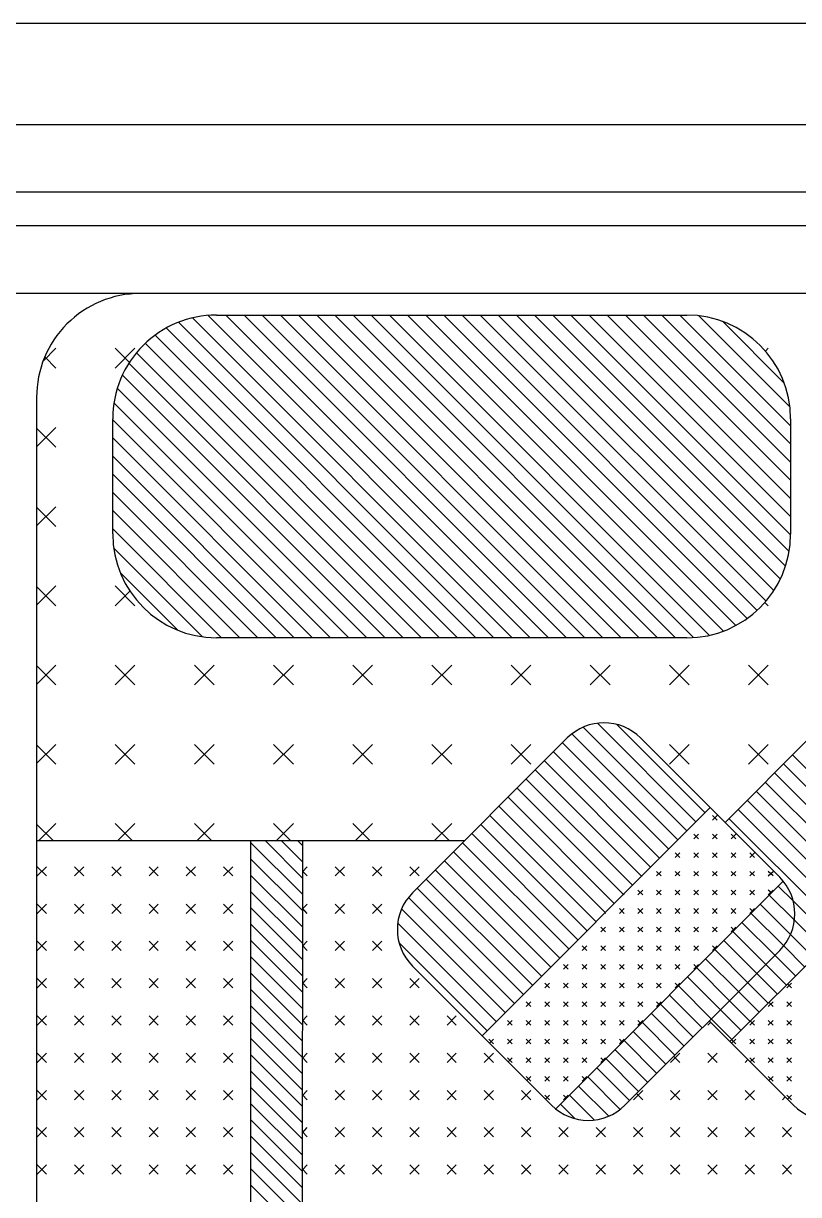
# Model space of a CAD drawing. Extents: x 877.3 to 905.5, y -378.9 to -356.4.
# Drawn here: x 884.573 to 885.262, y -369.585 to -368.545 of the extents above; entities that cross this region are included whole.
import ezdxf

# ---------------------------------------------------------------- set-up
doc = ezdxf.new("R2010")
doc.units = 0
doc.header["$LTSCALE"] = 0.01
doc.layers.get('0').update_dxf_attribs({"linetype": 'CONTINUOUS'})

msp = doc.modelspace()

# ---------------------------------------------------------------- linework, layer by layer
at = {"color": 7}
for p, q in [((885.6401, -368.5446), (883.6401, -368.5446)), ((885.6401, -368.6346), (883.6401, -368.6346)), ((885.6001, -368.6946), (883.6801, -368.6946)), ((885.6001, -368.7246), (883.6801, -368.7246)), ((885.6401, -368.7846), (883.6401, -368.7846)), ((885.8755, -368.7846), (884.6767, -368.7845)), ((885.0235, -369.0905), (884.737, -368.804)), ((884.7444, -368.8037), (885.1627, -368.8037)), ((885.0396, -369.0905), (884.7528, -368.8037)), ((885.0558, -369.0905), (884.769, -368.8037)), ((885.0719, -369.0905), (884.7851, -368.8037)), ((885.0881, -369.0905), (884.8013, -368.8037)), ((885.1042, -369.0905), (884.8174, -368.8037)), ((885.1204, -369.0905), (884.8336, -368.8037)), ((885.1365, -369.0905), (884.8497, -368.8037)), ((885.1527, -369.0905), (884.8659, -368.8037)), ((885.1686, -369.0903), (884.882, -368.8037)), ((885.1828, -369.0883), (884.8982, -368.8037)), ((885.1952, -369.0846), (884.9143, -368.8037)), ((885.2063, -369.0795), (884.9305, -368.8037)), ((885.2163, -369.0733), (884.9466, -368.8037)), ((885.2252, -369.0661), (884.9628, -368.8037)), ((885.2331, -369.0579), (884.9789, -368.8037)), ((885.24, -369.0486), (884.995, -368.8037)), ((885.2458, -369.0383), (885.0112, -368.8037)), ((885.2504, -369.0267), (885.0273, -368.8037)), ((885.2536, -369.0138), (885.0435, -368.8037)), ((885.2549, -368.9989), (885.0596, -368.8037)), ((885.2549, -368.9828), (885.0758, -368.8037)), ((885.2549, -368.9667), (885.0919, -368.8037)), ((885.2549, -368.9505), (885.1081, -368.8037)), ((885.2549, -368.9344), (885.1242, -368.8037)), ((885.2549, -368.9182), (885.1404, -368.8037)), ((885.2549, -368.9021), (885.1565, -368.8037)), ((885.2543, -368.8853), (885.1733, -368.8043)), ((884.9912, -369.0905), (884.7107, -368.81)), ((885.0073, -369.0905), (884.723, -368.8062)), ((885.2493, -368.8641), (885.1945, -368.8093)), ((884.9589, -369.0905), (884.6899, -368.8215)), ((884.975, -369.0905), (884.6997, -368.8152)), ((884.5903, -368.8446), (884.6017, -368.8332)), ((884.667, -368.8458), (884.6544, -368.8332)), ((884.6544, -368.8508), (884.672, -368.8332)), ((884.9427, -369.0905), (884.6811, -368.8288)), ((885.2326, -368.8358), (885.2351, -368.8332)), ((884.6017, -368.8508), (884.5918, -368.8409)), ((884.9266, -369.0905), (884.6733, -368.8372)), ((884.9104, -369.0905), (884.6665, -368.8465)), ((884.8943, -369.0905), (884.6608, -368.857)), ((884.5845, -368.8768), (884.5844, -370.5366)), ((884.8781, -369.0905), (884.6563, -368.8686)), ((884.862, -369.0905), (884.6533, -368.8817)), ((884.6522, -368.9982), (884.6522, -368.8959)), ((884.8458, -369.0905), (884.6522, -368.8968)), ((885.2549, -368.8959), (885.2549, -368.9983)), ((884.5845, -368.9208), (884.6017, -368.9036)), ((884.6017, -368.9212), (884.5845, -368.9041)), ((884.8297, -369.0905), (884.6522, -368.9129)), ((884.8135, -369.0905), (884.6522, -368.9291)), ((884.7974, -369.0905), (884.6522, -368.9452)), ((884.7813, -369.0905), (884.6522, -368.9614)), ((884.5845, -368.9911), (884.6017, -368.974)), ((884.6017, -368.9916), (884.5845, -368.9745)), ((884.7651, -369.0905), (884.6522, -368.9775)), ((884.749, -369.0905), (884.6522, -368.9937)), ((884.732, -369.0896), (884.653, -369.0106)), ((884.71, -369.0838), (884.6588, -369.0326)), ((884.5845, -369.0615), (884.6017, -369.0444)), ((884.6017, -369.062), (884.5845, -369.0448)), ((884.672, -369.062), (884.6544, -369.0444)), ((884.6544, -369.062), (884.6674, -369.049)), ((885.2351, -369.062), (885.2321, -369.059)), ((885.1627, -369.0905), (884.7444, -369.0905)), ((884.5845, -369.1319), (884.6017, -369.1148)), ((884.6017, -369.1324), (884.5845, -369.1152)), ((884.672, -369.1324), (884.6544, -369.1148)), ((884.6544, -369.1324), (884.672, -369.1148)), ((884.7424, -369.1324), (884.7248, -369.1148)), ((884.7248, -369.1324), (884.7424, -369.1148)), ((884.8128, -369.1324), (884.7952, -369.1148)), ((884.7952, -369.1324), (884.8128, -369.1148)), ((884.8832, -369.1324), (884.8656, -369.1148)), ((884.8656, -369.1324), (884.8832, -369.1148)), ((884.9536, -369.1324), (884.936, -369.1148)), ((884.936, -369.1324), (884.9536, -369.1148)), ((885.024, -369.1324), (885.0064, -369.1148)), ((885.0064, -369.1324), (885.024, -369.1148)), ((885.0944, -369.1324), (885.0768, -369.1148)), ((885.0768, -369.1324), (885.0944, -369.1148)), ((885.1648, -369.1324), (885.1472, -369.1148)), ((885.1472, -369.1324), (885.1648, -369.1148)), ((885.2351, -369.1324), (885.2176, -369.1148)), ((885.2176, -369.1324), (885.2351, -369.1148)), ((885.1708, -369.2539), (885.0832, -369.1663)), ((885.1788, -369.2458), (885.1004, -369.1674)), ((885.1546, -369.27), (885.0604, -369.1759)), ((885.1627, -369.262), (885.0705, -369.1698)), ((884.5845, -369.2023), (884.6017, -369.1852)), ((884.6017, -369.2028), (884.5845, -369.1856)), ((884.672, -369.2028), (884.6544, -369.1852)), ((884.6544, -369.2028), (884.672, -369.1852)), ((884.7424, -369.2028), (884.7248, -369.1852)), ((884.7248, -369.2028), (884.7424, -369.1852)), ((884.8128, -369.2028), (884.7952, -369.1852)), ((884.7952, -369.2028), (884.8128, -369.1852)), ((884.8832, -369.2028), (884.8656, -369.1852)), ((884.8656, -369.2028), (884.8832, -369.1852)), ((885.0564, -369.1795), (884.9188, -369.317)), ((884.9536, -369.2028), (884.936, -369.1852)), ((884.936, -369.2028), (884.9536, -369.1852)), ((885.024, -369.2028), (885.0064, -369.1852)), ((885.0064, -369.2028), (885.024, -369.1852)), ((885.1465, -369.2781), (885.0521, -369.1837)), ((885.2452, -369.3031), (885.1216, -369.1795)), ((885.1648, -369.2028), (885.1472, -369.1852)), ((885.1472, -369.2028), (885.1648, -369.1852)), ((885.2716, -369.1795), (885.1966, -369.2545)), ((885.2351, -369.2028), (885.2176, -369.1852)), ((885.2176, -369.2028), (885.2351, -369.1852)), ((885.1304, -369.2943), (885.036, -369.1999)), ((885.1385, -369.2862), (885.0441, -369.1918)), ((885.3562, -369.2941), (885.2566, -369.1944)), ((885.1223, -369.3023), (885.0279, -369.2079)), ((885.3482, -369.3021), (885.2485, -369.2025)), ((885.1142, -369.3104), (885.0198, -369.216)), ((885.332, -369.3183), (885.2324, -369.2187)), ((885.3401, -369.3102), (885.2405, -369.2106)), ((885.1062, -369.3185), (885.0118, -369.2241)), ((885.3239, -369.3263), (885.2243, -369.2267)), ((885.1834, -369.2413), (884.9806, -369.444)), ((885.09, -369.3346), (884.9956, -369.2402)), ((885.0981, -369.3266), (885.0037, -369.2322)), ((885.3159, -369.3344), (885.2163, -369.2348)), ((885.0819, -369.3427), (884.9876, -369.2483)), ((885.173, -369.2525), (885.1726, -369.252)), ((885.1896, -369.2525), (885.1855, -369.2483)), ((885.1855, -369.2525), (885.1896, -369.2483)), ((885.2997, -369.3506), (885.2001, -369.2509)), ((885.4038, -369.2465), (885.201, -369.4493)), ((885.3078, -369.3425), (885.2082, -369.2429)), ((884.5995, -369.271), (884.5845, -369.256)), ((884.5862, -369.271), (884.6017, -369.2556)), ((884.6699, -369.271), (884.6544, -369.2556)), ((884.6566, -369.271), (884.672, -369.2556)), ((884.7403, -369.271), (884.7248, -369.2556)), ((884.727, -369.271), (884.7424, -369.2556)), ((884.8107, -369.271), (884.7952, -369.2556)), ((884.7974, -369.271), (884.8128, -369.2556)), ((884.8811, -369.271), (884.8656, -369.2556)), ((884.8678, -369.271), (884.8832, -369.2556)), ((884.9515, -369.271), (884.936, -369.2556)), ((884.9381, -369.271), (884.9536, -369.2556)), ((885.0739, -369.3508), (884.9795, -369.2564)), ((884.9649, -369.271), (884.5845, -369.271)), ((884.7747, -369.271), (884.7746, -370.6288)), ((884.8208, -369.3184), (884.7747, -369.2723)), ((884.8208, -369.3039), (884.7879, -369.271)), ((884.8208, -369.2894), (884.8024, -369.271)), ((884.8208, -369.2749), (884.8169, -369.271)), ((884.8208, -369.271), (884.8207, -370.6288)), ((885.0577, -369.3669), (884.9633, -369.2725)), ((885.0658, -369.3589), (884.9714, -369.2645)), ((885.1565, -369.269), (885.1561, -369.2686)), ((885.173, -369.269), (885.1689, -369.2649)), ((885.1689, -369.269), (885.173, -369.2649)), ((885.1896, -369.269), (885.1855, -369.2649)), ((885.1855, -369.269), (885.1896, -369.2649)), ((885.2062, -369.269), (885.202, -369.2649)), ((885.202, -369.269), (885.2062, -369.2649)), ((885.0496, -369.375), (884.9553, -369.2806)), ((885.1565, -369.2856), (885.1523, -369.2814)), ((885.1523, -369.2856), (885.1565, -369.2814)), ((885.173, -369.2856), (885.1689, -369.2814)), ((885.1689, -369.2856), (885.173, -369.2814)), ((885.1896, -369.2856), (885.1855, -369.2814)), ((885.1855, -369.2856), (885.1896, -369.2814)), ((885.2062, -369.2856), (885.202, -369.2814)), ((885.202, -369.2856), (885.2062, -369.2814)), ((885.2227, -369.2856), (885.2186, -369.2814)), ((885.2186, -369.2856), (885.2227, -369.2814)), ((884.8208, -369.3329), (884.7747, -369.2868)), ((885.0416, -369.3831), (884.9472, -369.2887)), ((885.1399, -369.2856), (885.1395, -369.2852)), ((884.5934, -369.3021), (884.5851, -369.2939)), ((884.5851, -369.3021), (884.5934, -369.2939)), ((884.6265, -369.3021), (884.6182, -369.2939)), ((884.6182, -369.3021), (884.6265, -369.2939)), ((884.6596, -369.3021), (884.6513, -369.2939)), ((884.6513, -369.3021), (884.6596, -369.2939)), ((884.6927, -369.3021), (884.6845, -369.2939)), ((884.6845, -369.3021), (884.6927, -369.2939)), ((884.7259, -369.3021), (884.7176, -369.2939)), ((884.7176, -369.3021), (884.7259, -369.2939)), ((884.759, -369.3021), (884.7507, -369.2939)), ((884.7507, -369.3021), (884.759, -369.2939)), ((884.8208, -369.3474), (884.7747, -369.3013)), ((884.8208, -369.2983), (884.8252, -369.2939)), ((884.8252, -369.3021), (884.8208, -369.2977)), ((884.8584, -369.3021), (884.8501, -369.2939)), ((884.8501, -369.3021), (884.8584, -369.2939)), ((884.8915, -369.3021), (884.8832, -369.2939)), ((884.8832, -369.3021), (884.8915, -369.2939)), ((884.9246, -369.3021), (884.9163, -369.2939)), ((884.9163, -369.3021), (884.9246, -369.2939)), ((885.0335, -369.3912), (884.9391, -369.2968)), ((885.1234, -369.3021), (885.1229, -369.3017)), ((885.1399, -369.3021), (885.1358, -369.298)), ((885.1358, -369.3021), (885.1399, -369.298)), ((885.1565, -369.3021), (885.1523, -369.298)), ((885.1523, -369.3021), (885.1565, -369.298)), ((885.173, -369.3021), (885.1689, -369.298)), ((885.1689, -369.3021), (885.173, -369.298)), ((885.1896, -369.3021), (885.1855, -369.298)), ((885.1855, -369.3021), (885.1896, -369.298)), ((885.2062, -369.3021), (885.202, -369.298)), ((885.202, -369.3021), (885.2062, -369.298)), ((885.2227, -369.3021), (885.2186, -369.298)), ((885.2186, -369.3021), (885.2227, -369.298)), ((885.2393, -369.3021), (885.2351, -369.298)), ((885.2351, -369.3021), (885.2393, -369.298)), ((885.0174, -369.4073), (884.923, -369.3129)), ((885.0254, -369.3992), (884.931, -369.3048)), ((885.2486, -369.3065), (885.0458, -369.5092)), ((885.2572, -369.3242), (885.244, -369.311)), ((884.8208, -369.3619), (884.7747, -369.3158)), ((885.0093, -369.4154), (884.9151, -369.3212)), ((885.1068, -369.3187), (885.1064, -369.3183)), ((885.1234, -369.3187), (885.1192, -369.3146)), ((885.1192, -369.3187), (885.1234, -369.3146)), ((885.1399, -369.3187), (885.1358, -369.3146)), ((885.1358, -369.3187), (885.1399, -369.3146)), ((885.1565, -369.3187), (885.1523, -369.3146)), ((885.1523, -369.3187), (885.1565, -369.3146)), ((885.173, -369.3187), (885.1689, -369.3146)), ((885.1689, -369.3187), (885.173, -369.3146)), ((885.1896, -369.3187), (885.1855, -369.3146)), ((885.1855, -369.3187), (885.1896, -369.3146)), ((885.2062, -369.3187), (885.202, -369.3146)), ((885.202, -369.3187), (885.2062, -369.3146)), ((885.2227, -369.3187), (885.2186, -369.3146)), ((885.2186, -369.3187), (885.2227, -369.3146)), ((885.2378, -369.3172), (885.2351, -369.3146)), ((885.2351, -369.3187), (885.2393, -369.3146)), ((885.2583, -369.3415), (885.236, -369.3191)), ((885.2916, -369.3586), (885.2572, -369.3242)), ((884.5934, -369.3353), (884.5851, -369.327)), ((884.5851, -369.3353), (884.5934, -369.327)), ((884.6265, -369.3353), (884.6182, -369.327)), ((884.6182, -369.3353), (884.6265, -369.327)), ((884.6596, -369.3353), (884.6513, -369.327)), ((884.6513, -369.3353), (884.6596, -369.327)), ((884.6927, -369.3353), (884.6845, -369.327)), ((884.6845, -369.3353), (884.6927, -369.327)), ((884.7259, -369.3353), (884.7176, -369.327)), ((884.7176, -369.3353), (884.7259, -369.327)), ((884.759, -369.3353), (884.7507, -369.327)), ((884.7507, -369.3353), (884.759, -369.327)), ((884.8208, -369.3764), (884.7747, -369.3302)), ((884.8208, -369.3314), (884.8252, -369.327)), ((884.8252, -369.3353), (884.8208, -369.3308)), ((884.8584, -369.3353), (884.8501, -369.327)), ((884.8501, -369.3353), (884.8584, -369.327)), ((884.8915, -369.3353), (884.8832, -369.327)), ((884.8832, -369.3353), (884.8915, -369.327)), ((885.0012, -369.4235), (884.9091, -369.3314)), ((885.0902, -369.3353), (885.0898, -369.3348)), ((885.1068, -369.3353), (885.1027, -369.3311)), ((885.1027, -369.3353), (885.1068, -369.3311)), ((885.1234, -369.3353), (885.1192, -369.3311)), ((885.1192, -369.3353), (885.1234, -369.3311)), ((885.1399, -369.3353), (885.1358, -369.3311)), ((885.1358, -369.3353), (885.1399, -369.3311)), ((885.1565, -369.3353), (885.1523, -369.3311)), ((885.1523, -369.3353), (885.1565, -369.3311)), ((885.173, -369.3353), (885.1689, -369.3311)), ((885.1689, -369.3353), (885.173, -369.3311)), ((885.1896, -369.3353), (885.1855, -369.3311)), ((885.1855, -369.3353), (885.1896, -369.3311)), ((885.2062, -369.3353), (885.202, -369.3311)), ((885.202, -369.3353), (885.2062, -369.3311)), ((885.2213, -369.3338), (885.2186, -369.3311)), ((885.2186, -369.3353), (885.2227, -369.3311)), ((885.2488, -369.3642), (885.2198, -369.3353)), ((885.2548, -369.3541), (885.2279, -369.3272)), ((884.8208, -369.3908), (884.7747, -369.3447)), ((884.9931, -369.4315), (884.9057, -369.3441)), ((885.2409, -369.3725), (885.2117, -369.3433)), ((885.2836, -369.3667), (885.2583, -369.3415)), ((885.0737, -369.3518), (885.0732, -369.3514)), ((885.0902, -369.3518), (885.0861, -369.3477)), ((885.0861, -369.3518), (885.0902, -369.3477)), ((885.1068, -369.3518), (885.1027, -369.3477)), ((885.1027, -369.3518), (885.1068, -369.3477)), ((885.1234, -369.3518), (885.1192, -369.3477)), ((885.1192, -369.3518), (885.1234, -369.3477)), ((885.1399, -369.3518), (885.1358, -369.3477)), ((885.1358, -369.3518), (885.1399, -369.3477)), ((885.1565, -369.3518), (885.1523, -369.3477)), ((885.1523, -369.3518), (885.1565, -369.3477)), ((885.173, -369.3518), (885.1689, -369.3477)), ((885.1689, -369.3518), (885.173, -369.3477)), ((885.1896, -369.3518), (885.1855, -369.3477)), ((885.1855, -369.3518), (885.1896, -369.3477)), ((885.2047, -369.3504), (885.202, -369.3477)), ((885.202, -369.3518), (885.2062, -369.3477)), ((885.2329, -369.3806), (885.2037, -369.3514)), ((885.2755, -369.3748), (885.2548, -369.3541)), ((884.5934, -369.3684), (884.5851, -369.3601)), ((884.5851, -369.3684), (884.5934, -369.3601)), ((884.6265, -369.3684), (884.6182, -369.3601)), ((884.6182, -369.3684), (884.6265, -369.3601)), ((884.6596, -369.3684), (884.6513, -369.3601)), ((884.6513, -369.3684), (884.6596, -369.3601)), ((884.6927, -369.3684), (884.6845, -369.3601)), ((884.6845, -369.3684), (884.6927, -369.3601)), ((884.7259, -369.3684), (884.7176, -369.3601)), ((884.7176, -369.3684), (884.7259, -369.3601)), ((884.759, -369.3684), (884.7507, -369.3601)), ((884.7507, -369.3684), (884.759, -369.3601)), ((884.8208, -369.4053), (884.7747, -369.3592)), ((884.8208, -369.3646), (884.8252, -369.3601)), ((884.8252, -369.3684), (884.8208, -369.3639)), ((884.8584, -369.3684), (884.8501, -369.3601)), ((884.8501, -369.3684), (884.8584, -369.3601)), ((884.8915, -369.3684), (884.8832, -369.3601)), ((884.8832, -369.3684), (884.8915, -369.3601)), ((884.9851, -369.4396), (884.9069, -369.3614)), ((885.0737, -369.3684), (885.0695, -369.3642)), ((885.0695, -369.3684), (885.0737, -369.3642)), ((885.0902, -369.3684), (885.0861, -369.3642)), ((885.0861, -369.3684), (885.0902, -369.3642)), ((885.1068, -369.3684), (885.1027, -369.3642)), ((885.1027, -369.3684), (885.1068, -369.3642)), ((885.1234, -369.3684), (885.1192, -369.3642)), ((885.1192, -369.3684), (885.1234, -369.3642)), ((885.1399, -369.3684), (885.1358, -369.3642)), ((885.1358, -369.3684), (885.1399, -369.3642)), ((885.1565, -369.3684), (885.1523, -369.3642)), ((885.1523, -369.3684), (885.1565, -369.3642)), ((885.173, -369.3684), (885.1689, -369.3642)), ((885.1689, -369.3684), (885.173, -369.3642)), ((885.1881, -369.3669), (885.1855, -369.3642)), ((885.1855, -369.3684), (885.1896, -369.3642)), ((885.2248, -369.3887), (885.1956, -369.3595)), ((885.2674, -369.3829), (885.2488, -369.3642)), ((884.8208, -369.4198), (884.7747, -369.3737)), ((885.0571, -369.3684), (885.0567, -369.368)), ((885.1076, -369.5058), (885.2452, -369.3683)), ((885.2086, -369.4048), (885.1794, -369.3756)), ((885.2167, -369.3967), (885.1875, -369.3675)), ((885.2594, -369.3909), (885.2409, -369.3725)), ((884.9188, -369.3822), (885.0424, -369.5058)), ((885.0405, -369.3849), (885.0401, -369.3845)), ((885.0571, -369.3849), (885.053, -369.3808)), ((885.053, -369.3849), (885.0571, -369.3808)), ((885.0737, -369.3849), (885.0695, -369.3808)), ((885.0695, -369.3849), (885.0737, -369.3808)), ((885.0902, -369.3849), (885.0861, -369.3808)), ((885.0861, -369.3849), (885.0902, -369.3808)), ((885.1068, -369.3849), (885.1027, -369.3808)), ((885.1027, -369.3849), (885.1068, -369.3808)), ((885.1234, -369.3849), (885.1192, -369.3808)), ((885.1192, -369.3849), (885.1234, -369.3808)), ((885.1399, -369.3849), (885.1358, -369.3808)), ((885.1358, -369.3849), (885.1399, -369.3808)), ((885.1565, -369.3849), (885.1523, -369.3808)), ((885.1523, -369.3849), (885.1565, -369.3808)), ((885.1716, -369.3835), (885.1689, -369.3808)), ((885.1689, -369.3849), (885.173, -369.3808)), ((885.2006, -369.4129), (885.1714, -369.3837)), ((885.2513, -369.399), (885.2329, -369.3806)), ((884.5934, -369.4015), (884.5851, -369.3932)), ((884.5851, -369.4015), (884.5934, -369.3932)), ((884.6265, -369.4015), (884.6182, -369.3932)), ((884.6182, -369.4015), (884.6265, -369.3932)), ((884.6596, -369.4015), (884.6513, -369.3932)), ((884.6513, -369.4015), (884.6596, -369.3932)), ((884.6927, -369.4015), (884.6845, -369.3932)), ((884.6845, -369.4015), (884.6927, -369.3932)), ((884.7259, -369.4015), (884.7176, -369.3932)), ((884.7176, -369.4015), (884.7259, -369.3932)), ((884.759, -369.4015), (884.7507, -369.3932)), ((884.7507, -369.4015), (884.759, -369.3932)), ((884.8208, -369.4343), (884.7747, -369.3882)), ((884.8208, -369.3977), (884.8252, -369.3932)), ((884.8252, -369.4015), (884.8208, -369.3971)), ((884.8584, -369.4015), (884.8501, -369.3932)), ((884.8501, -369.4015), (884.8584, -369.3932)), ((884.8915, -369.4015), (884.8832, -369.3932)), ((884.8832, -369.4015), (884.8915, -369.3932)), ((884.9246, -369.4015), (884.9163, -369.3932)), ((884.9163, -369.4015), (884.9246, -369.3932)), ((885.0405, -369.4015), (885.0364, -369.3974)), ((885.0364, -369.4015), (885.0405, -369.3974)), ((885.0571, -369.4015), (885.053, -369.3974)), ((885.053, -369.4015), (885.0571, -369.3974)), ((885.0737, -369.4015), (885.0695, -369.3974)), ((885.0695, -369.4015), (885.0737, -369.3974)), ((885.0902, -369.4015), (885.0861, -369.3974)), ((885.0861, -369.4015), (885.0902, -369.3974)), ((885.1068, -369.4015), (885.1027, -369.3974)), ((885.1027, -369.4015), (885.1068, -369.3974)), ((885.1234, -369.4015), (885.1192, -369.3974)), ((885.1192, -369.4015), (885.1234, -369.3974)), ((885.1399, -369.4015), (885.1358, -369.3974)), ((885.1358, -369.4015), (885.1399, -369.3974)), ((885.155, -369.4), (885.1523, -369.3974)), ((885.1523, -369.4015), (885.1565, -369.3974)), ((885.1925, -369.421), (885.1633, -369.3918)), ((885.2351, -369.4152), (885.2167, -369.3967)), ((885.2432, -369.4071), (885.2248, -369.3887)), ((885.2517, -369.4015), (885.2558, -369.3974)), ((884.8208, -369.4488), (884.7747, -369.4027)), ((885.024, -369.4015), (885.0236, -369.4011)), ((885.1763, -369.4371), (885.1471, -369.4079)), ((885.1844, -369.429), (885.1552, -369.3998)), ((885.2271, -369.4232), (885.2086, -369.4048)), ((885.2558, -369.4015), (885.2523, -369.398)), ((884.8208, -369.4633), (884.7747, -369.4172)), ((885.0074, -369.4181), (885.007, -369.4177)), ((885.024, -369.4181), (885.0198, -369.4139)), ((885.0198, -369.4181), (885.024, -369.4139)), ((885.0405, -369.4181), (885.0364, -369.4139)), ((885.0364, -369.4181), (885.0405, -369.4139)), ((885.0571, -369.4181), (885.053, -369.4139)), ((885.053, -369.4181), (885.0571, -369.4139)), ((885.0737, -369.4181), (885.0695, -369.4139)), ((885.0695, -369.4181), (885.0737, -369.4139)), ((885.0902, -369.4181), (885.0861, -369.4139)), ((885.0861, -369.4181), (885.0902, -369.4139)), ((885.1068, -369.4181), (885.1027, -369.4139)), ((885.1027, -369.4181), (885.1068, -369.4139)), ((885.1234, -369.4181), (885.1192, -369.4139)), ((885.1192, -369.4181), (885.1234, -369.4139)), ((885.1385, -369.4166), (885.1358, -369.4139)), ((885.1358, -369.4181), (885.1399, -369.4139)), ((885.1683, -369.4452), (885.1391, -369.416)), ((885.219, -369.4313), (885.2006, -369.4129)), ((885.2351, -369.4181), (885.2393, -369.4139)), ((885.2393, -369.4181), (885.2358, -369.4145)), ((885.2558, -369.4181), (885.2517, -369.4139)), ((885.2517, -369.4181), (885.2558, -369.4139)), ((884.5934, -369.4346), (884.5851, -369.4264)), ((884.5851, -369.4346), (884.5934, -369.4264)), ((884.6265, -369.4346), (884.6182, -369.4264)), ((884.6182, -369.4346), (884.6265, -369.4264)), ((884.6596, -369.4346), (884.6513, -369.4264)), ((884.6513, -369.4346), (884.6596, -369.4264)), ((884.6927, -369.4346), (884.6845, -369.4264)), ((884.6845, -369.4346), (884.6927, -369.4264)), ((884.7259, -369.4346), (884.7176, -369.4264)), ((884.7176, -369.4346), (884.7259, -369.4264)), ((884.759, -369.4346), (884.7507, -369.4264)), ((884.7507, -369.4346), (884.759, -369.4264)), ((884.8208, -369.4308), (884.8252, -369.4264)), ((884.8584, -369.4346), (884.8501, -369.4264)), ((884.8501, -369.4346), (884.8584, -369.4264)), ((884.8915, -369.4346), (884.8832, -369.4264)), ((884.8832, -369.4346), (884.8915, -369.4264)), ((884.9246, -369.4346), (884.9163, -369.4264)), ((884.9163, -369.4346), (884.9246, -369.4264)), ((884.9577, -369.4346), (884.9495, -369.4264)), ((884.9495, -369.4346), (884.9577, -369.4264)), ((885.1602, -369.4533), (885.131, -369.4241)), ((885.2109, -369.4394), (885.1925, -369.421)), ((884.8208, -369.4778), (884.7747, -369.4317)), ((884.8252, -369.4346), (884.8208, -369.4302)), ((884.9909, -369.4346), (884.9904, -369.4342)), ((885.0074, -369.4346), (885.0033, -369.4305)), ((885.0033, -369.4346), (885.0074, -369.4305)), ((885.024, -369.4346), (885.0198, -369.4305)), ((885.0198, -369.4346), (885.024, -369.4305)), ((885.0405, -369.4346), (885.0364, -369.4305)), ((885.0364, -369.4346), (885.0405, -369.4305)), ((885.0571, -369.4346), (885.053, -369.4305)), ((885.053, -369.4346), (885.0571, -369.4305)), ((885.0737, -369.4346), (885.0695, -369.4305)), ((885.0695, -369.4346), (885.0737, -369.4305)), ((885.0902, -369.4346), (885.0861, -369.4305)), ((885.0861, -369.4346), (885.0902, -369.4305)), ((885.1068, -369.4346), (885.1027, -369.4305)), ((885.1027, -369.4346), (885.1068, -369.4305)), ((885.1219, -369.4332), (885.1192, -369.4305)), ((885.1192, -369.4346), (885.1234, -369.4305)), ((885.1521, -369.4613), (885.1229, -369.4321)), ((885.1813, -369.4346), (885.1839, -369.4321)), ((885.1826, -369.4308), (885.2576, -369.5058)), ((885.2028, -369.4475), (885.1844, -369.429)), ((885.2186, -369.4346), (885.2227, -369.4305)), ((885.2227, -369.4346), (885.2192, -369.4311)), ((885.2393, -369.4346), (885.2351, -369.4305)), ((885.2351, -369.4346), (885.2393, -369.4305)), ((885.2558, -369.4346), (885.2517, -369.4305)), ((885.2517, -369.4346), (885.2558, -369.4305)), ((884.8208, -369.4923), (884.7747, -369.4462)), ((884.9909, -369.4512), (884.9867, -369.4471)), ((884.9873, -369.4507), (884.9909, -369.4471)), ((885.0074, -369.4512), (885.0033, -369.4471)), ((885.0033, -369.4512), (885.0074, -369.4471)), ((885.024, -369.4512), (885.0198, -369.4471)), ((885.0198, -369.4512), (885.024, -369.4471)), ((885.0405, -369.4512), (885.0364, -369.4471)), ((885.0364, -369.4512), (885.0405, -369.4471)), ((885.0571, -369.4512), (885.053, -369.4471)), ((885.053, -369.4512), (885.0571, -369.4471)), ((885.0737, -369.4512), (885.0695, -369.4471)), ((885.0695, -369.4512), (885.0737, -369.4471)), ((885.0902, -369.4512), (885.0861, -369.4471)), ((885.0861, -369.4512), (885.0902, -369.4471)), ((885.1053, -369.4497), (885.1027, -369.4471)), ((885.1027, -369.4512), (885.1068, -369.4471)), ((885.136, -369.4775), (885.1068, -369.4483)), ((885.144, -369.4694), (885.1149, -369.4402)), ((885.2025, -369.4507), (885.2062, -369.4471)), ((885.2062, -369.4512), (885.2026, -369.4477)), ((885.2227, -369.4512), (885.2186, -369.4471)), ((885.2186, -369.4512), (885.2227, -369.4471)), ((885.2393, -369.4512), (885.2351, -369.4471)), ((885.2351, -369.4512), (885.2393, -369.4471)), ((885.2558, -369.4512), (885.2517, -369.4471)), ((885.2517, -369.4512), (885.2558, -369.4471)), ((884.5934, -369.4678), (884.5851, -369.4595)), ((884.5851, -369.4678), (884.5934, -369.4595)), ((884.6265, -369.4678), (884.6182, -369.4595)), ((884.6182, -369.4678), (884.6265, -369.4595)), ((884.6596, -369.4678), (884.6513, -369.4595)), ((884.6513, -369.4678), (884.6596, -369.4595)), ((884.6927, -369.4678), (884.6845, -369.4595)), ((884.6845, -369.4678), (884.6927, -369.4595)), ((884.7259, -369.4678), (884.7176, -369.4595)), ((884.7176, -369.4678), (884.7259, -369.4595)), ((884.759, -369.4678), (884.7507, -369.4595)), ((884.7507, -369.4678), (884.759, -369.4595)), ((884.8208, -369.4639), (884.8252, -369.4595)), ((884.8584, -369.4678), (884.8501, -369.4595)), ((884.8501, -369.4678), (884.8584, -369.4595)), ((884.8915, -369.4678), (884.8832, -369.4595)), ((884.8832, -369.4678), (884.8915, -369.4595)), ((884.9246, -369.4678), (884.9163, -369.4595)), ((884.9163, -369.4678), (884.9246, -369.4595)), ((884.9577, -369.4678), (884.9495, -369.4595)), ((884.9495, -369.4678), (884.9577, -369.4595)), ((884.9909, -369.4678), (884.9826, -369.4595)), ((884.9826, -369.4678), (884.9909, -369.4595)), ((885.1279, -369.4855), (885.0987, -369.4564)), ((885.1482, -369.4678), (885.1565, -369.4595)), ((885.1896, -369.4678), (885.1813, -369.4595)), ((885.1813, -369.4678), (885.1896, -369.4595)), ((884.8208, -369.5068), (884.7747, -369.4607)), ((884.8252, -369.4678), (884.8208, -369.4633)), ((885.0074, -369.4678), (885.0033, -369.4636)), ((885.0038, -369.4672), (885.0074, -369.4636)), ((885.024, -369.4678), (885.0198, -369.4636)), ((885.0198, -369.4678), (885.024, -369.4636)), ((885.0405, -369.4678), (885.0364, -369.4636)), ((885.0364, -369.4678), (885.0405, -369.4636)), ((885.0571, -369.4678), (885.053, -369.4636)), ((885.053, -369.4678), (885.0571, -369.4636)), ((885.0737, -369.4678), (885.0695, -369.4636)), ((885.0695, -369.4678), (885.0737, -369.4636)), ((885.0888, -369.4663), (885.0861, -369.4636)), ((885.0861, -369.4678), (885.0902, -369.4636)), ((885.1198, -369.4936), (885.0906, -369.4644)), ((885.1565, -369.4678), (885.1511, -369.4624)), ((885.2144, -369.4678), (885.217, -369.4652)), ((885.2227, -369.4678), (885.2186, -369.4636)), ((885.2191, -369.4673), (885.2227, -369.4636)), ((885.2393, -369.4678), (885.2351, -369.4636)), ((885.2351, -369.4678), (885.2393, -369.4636)), ((885.2558, -369.4678), (885.2517, -369.4636)), ((885.2517, -369.4678), (885.2558, -369.4636)), ((884.8208, -369.5213), (884.7747, -369.4752)), ((885.024, -369.4843), (885.0198, -369.4802)), ((885.0204, -369.4838), (885.024, -369.4802)), ((885.0405, -369.4843), (885.0364, -369.4802)), ((885.0364, -369.4843), (885.0405, -369.4802)), ((885.0571, -369.4843), (885.053, -369.4802)), ((885.053, -369.4843), (885.0571, -369.4802)), ((885.0722, -369.4829), (885.0695, -369.4802)), ((885.0695, -369.4843), (885.0737, -369.4802)), ((885.1034, -369.5095), (885.0745, -369.4806)), ((885.1117, -369.5017), (885.0826, -369.4725)), ((885.2393, -369.4843), (885.2351, -369.4802)), ((885.2356, -369.4838), (885.2393, -369.4802)), ((885.2558, -369.4843), (885.2517, -369.4802)), ((885.2517, -369.4843), (885.2558, -369.4802)), ((884.8208, -369.5358), (884.7747, -369.4896)), ((885.0933, -369.5155), (885.0664, -369.4887)), ((884.5934, -369.5009), (884.5851, -369.4926)), ((884.5851, -369.5009), (884.5934, -369.4926)), ((884.6265, -369.5009), (884.6182, -369.4926)), ((884.6182, -369.5009), (884.6265, -369.4926)), ((884.6596, -369.5009), (884.6513, -369.4926)), ((884.6513, -369.5009), (884.6596, -369.4926)), ((884.6927, -369.5009), (884.6845, -369.4926)), ((884.6845, -369.5009), (884.6927, -369.4926)), ((884.7259, -369.5009), (884.7176, -369.4926)), ((884.7176, -369.5009), (884.7259, -369.4926)), ((884.759, -369.5009), (884.7507, -369.4926)), ((884.7507, -369.5009), (884.759, -369.4926)), ((884.8208, -369.4971), (884.8252, -369.4926)), ((884.8252, -369.5009), (884.8208, -369.4964)), ((884.8584, -369.5009), (884.8501, -369.4926)), ((884.8501, -369.5009), (884.8584, -369.4926)), ((884.8915, -369.5009), (884.8832, -369.4926)), ((884.8832, -369.5009), (884.8915, -369.4926)), ((884.9246, -369.5009), (884.9163, -369.4926)), ((884.9163, -369.5009), (884.9246, -369.4926)), ((884.9577, -369.5009), (884.9495, -369.4926)), ((884.9495, -369.5009), (884.9577, -369.4926)), ((884.9909, -369.5009), (884.9826, -369.4926)), ((884.9826, -369.5009), (884.9909, -369.4926)), ((885.024, -369.5009), (885.0157, -369.4926)), ((885.0157, -369.5009), (885.024, -369.4926)), ((885.0405, -369.5009), (885.0364, -369.4967)), ((885.0369, -369.5003), (885.0405, -369.4967)), ((885.0556, -369.4994), (885.053, -369.4967)), ((885.053, -369.5009), (885.0571, -369.4967)), ((885.0806, -369.519), (885.0583, -369.4967)), ((885.1151, -369.5009), (885.1234, -369.4926)), ((885.1234, -369.5009), (885.118, -369.4955)), ((885.1565, -369.5009), (885.1482, -369.4926)), ((885.1482, -369.5009), (885.1565, -369.4926)), ((885.1896, -369.5009), (885.1813, -369.4926)), ((885.1813, -369.5009), (885.1896, -369.4926)), ((885.2227, -369.5009), (885.2144, -369.4926)), ((885.2144, -369.5009), (885.2227, -369.4926)), ((885.2476, -369.5009), (885.2501, -369.4983)), ((885.2558, -369.5009), (885.2517, -369.4967)), ((885.2522, -369.5004), (885.2558, -369.4967)), ((884.8208, -369.5502), (884.7747, -369.5041)), ((885.0633, -369.5178), (885.0503, -369.5048)), ((884.8208, -369.5647), (884.7747, -369.5186)), ((884.5934, -369.534), (884.5851, -369.5257)), ((884.5851, -369.534), (884.5934, -369.5257)), ((884.6265, -369.534), (884.6182, -369.5257)), ((884.6182, -369.534), (884.6265, -369.5257)), ((884.6596, -369.534), (884.6513, -369.5257)), ((884.6513, -369.534), (884.6596, -369.5257)), ((884.6927, -369.534), (884.6845, -369.5257)), ((884.6845, -369.534), (884.6927, -369.5257)), ((884.7259, -369.534), (884.7176, -369.5257)), ((884.7176, -369.534), (884.7259, -369.5257)), ((884.759, -369.534), (884.7507, -369.5257)), ((884.7507, -369.534), (884.759, -369.5257)), ((884.8208, -369.5302), (884.8252, -369.5257)), ((884.8252, -369.534), (884.8208, -369.5295)), ((884.8584, -369.534), (884.8501, -369.5257)), ((884.8501, -369.534), (884.8584, -369.5257)), ((884.8915, -369.534), (884.8832, -369.5257)), ((884.8832, -369.534), (884.8915, -369.5257)), ((884.9246, -369.534), (884.9163, -369.5257)), ((884.9163, -369.534), (884.9246, -369.5257)), ((884.9577, -369.534), (884.9495, -369.5257)), ((884.9495, -369.534), (884.9577, -369.5257)), ((884.9909, -369.534), (884.9826, -369.5257)), ((884.9826, -369.534), (884.9909, -369.5257)), ((885.024, -369.534), (885.0157, -369.5257)), ((885.0157, -369.534), (885.024, -369.5257)), ((885.0571, -369.534), (885.0488, -369.5257)), ((885.0488, -369.534), (885.0571, -369.5257)), ((885.0902, -369.534), (885.0819, -369.5257)), ((885.0819, -369.534), (885.0902, -369.5257)), ((885.1234, -369.534), (885.1151, -369.5257)), ((885.1151, -369.534), (885.1234, -369.5257)), ((885.1565, -369.534), (885.1482, -369.5257)), ((885.1482, -369.534), (885.1565, -369.5257)), ((885.1896, -369.534), (885.1813, -369.5257)), ((885.1813, -369.534), (885.1896, -369.5257)), ((885.2227, -369.534), (885.2144, -369.5257)), ((885.2144, -369.534), (885.2227, -369.5257)), ((885.2558, -369.534), (885.2476, -369.5257)), ((885.2476, -369.534), (885.2558, -369.5257)), ((884.8208, -369.5792), (884.7747, -369.5331)), ((884.8208, -369.5937), (884.7747, -369.5476)), ((884.5934, -369.5671), (884.5851, -369.5588)), ((884.5851, -369.5671), (884.5934, -369.5588)), ((884.6265, -369.5671), (884.6182, -369.5588)), ((884.6182, -369.5671), (884.6265, -369.5588)), ((884.6596, -369.5671), (884.6513, -369.5588)), ((884.6513, -369.5671), (884.6596, -369.5588)), ((884.6927, -369.5671), (884.6845, -369.5588)), ((884.6845, -369.5671), (884.6927, -369.5588)), ((884.7259, -369.5671), (884.7176, -369.5588)), ((884.7176, -369.5671), (884.7259, -369.5588)), ((884.759, -369.5671), (884.7507, -369.5588)), ((884.7507, -369.5671), (884.759, -369.5588)), ((884.8208, -369.6082), (884.7747, -369.5621)), ((884.8208, -369.5633), (884.8252, -369.5588)), ((884.8252, -369.5671), (884.8208, -369.5627)), ((884.8584, -369.5671), (884.8501, -369.5588)), ((884.8501, -369.5671), (884.8584, -369.5588)), ((884.8915, -369.5671), (884.8832, -369.5588)), ((884.8832, -369.5671), (884.8915, -369.5588)), ((884.9246, -369.5671), (884.9163, -369.5588)), ((884.9163, -369.5671), (884.9246, -369.5588)), ((884.9577, -369.5671), (884.9495, -369.5588)), ((884.9495, -369.5671), (884.9577, -369.5588)), ((884.9909, -369.5671), (884.9826, -369.5588)), ((884.9826, -369.5671), (884.9909, -369.5588)), ((885.024, -369.5671), (885.0157, -369.5588)), ((885.0157, -369.5671), (885.024, -369.5588)), ((885.0571, -369.5671), (885.0488, -369.5588)), ((885.0488, -369.5671), (885.0571, -369.5588)), ((885.0902, -369.5671), (885.0819, -369.5588)), ((885.0819, -369.5671), (885.0902, -369.5588)), ((885.1234, -369.5671), (885.1151, -369.5588)), ((885.1151, -369.5671), (885.1234, -369.5588)), ((885.1565, -369.5671), (885.1482, -369.5588)), ((885.1482, -369.5671), (885.1565, -369.5588)), ((885.1896, -369.5671), (885.1813, -369.5588)), ((885.1813, -369.5671), (885.1896, -369.5588)), ((885.2227, -369.5671), (885.2144, -369.5588)), ((885.2144, -369.5671), (885.2227, -369.5588)), ((885.2558, -369.5671), (885.2476, -369.5588)), ((885.2476, -369.5671), (885.2558, -369.5588)), ((884.8208, -369.6227), (884.7747, -369.5766))]:
    msp.add_line(p, q, dxfattribs=at)
for centre, radius, start, end in [((884.6767, -368.8768), 0.0922, 89.9977, 179.9977), ((884.7444, -368.8959), 0.0922, 89.9977, 179.9977), ((885.1627, -368.8959), 0.0922, 359.9977, 89.9977), ((884.7444, -368.9982), 0.0922, 179.9977, 269.9977), ((885.1627, -368.9983), 0.0922, 269.9977, 359.9977), ((885.089, -369.2121), 0.0461, 45, 135), ((885.2126, -369.3357), 0.0461, 315, 45), ((884.9514, -369.3496), 0.0461, 135, 225), ((885.075, -369.4732), 0.0461, 225, 315), ((885.2902, -369.4732), 0.0461, 225, 315)]:
    msp.add_arc(centre, radius, start, end, dxfattribs=at)

doc.saveas('drawing.dxf')
